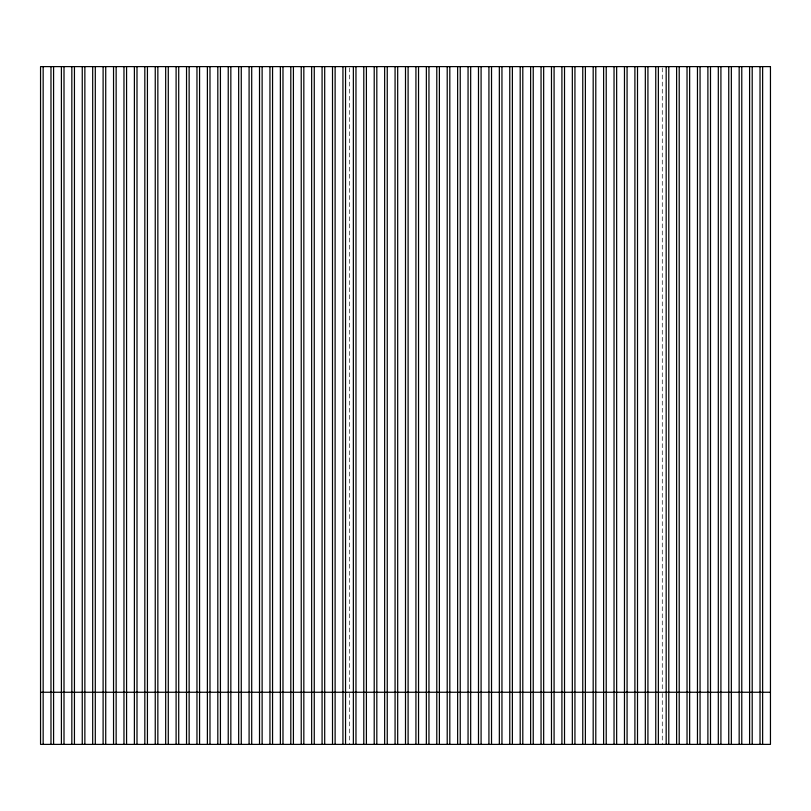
<?xml version="1.0" encoding="UTF-8"?>
<svg xmlns="http://www.w3.org/2000/svg" width="811" height="811" viewBox="0 0 811 811"><rect width="100%" height="100%" fill="white"/><g stroke="black" fill="none" stroke-linecap="round" stroke-linejoin="round"><path stroke-width="0.61" stroke-dasharray="4.05 3.04" d="M662.273 67.881L662.273 690.982M662.273 693.486L662.273 744.386M349.45 67.881L349.45 690.982M349.45 693.486L349.45 744.386"/><path stroke-width="1.22" d="M40.55 692.249L71.834 692.249M72.199 692.249L94.988 692.249M95.292 692.249L178.542 692.249M178.714 692.249L207.383 692.249M207.667 692.249L290.804 692.249M291.22 692.249L314.009 692.249M314.262 692.249L342.941 692.249M343.124 692.249L407.71 692.249M408.105 692.249L426.353 692.249M426.708 692.249L459.634 692.249M460.242 692.249L491.294 692.249M491.527 692.249L509.774 692.249M510.291 692.249L543.218 692.249M543.664 692.249L561.911 692.249M562.216 692.249L626.812 692.249M627.075 692.249L655.754 692.249M655.937 692.249L678.625 692.249M679.212 692.249L728.744 692.249M728.937 692.249L751.584 692.249M752.202 692.249L770.45 692.249M762.634 66.614L762.634 744.386M760.019 66.614L760.019 744.386M752.202 66.614L752.202 744.386M749.597 66.614L749.597 744.386M741.771 66.614L741.771 744.386M739.166 66.614L739.166 744.386M731.35 66.614L731.35 744.386M728.744 66.614L728.744 744.386M720.918 66.614L720.918 744.386M718.313 66.614L718.313 744.386M710.497 66.614L710.497 744.386M707.891 66.614L707.891 744.386M700.065 66.614L700.065 744.386M697.46 66.614L697.46 744.386M689.644 66.614L689.644 744.386M687.029 66.614L687.029 744.386M679.212 66.614L679.212 744.386M676.607 66.614L676.607 744.386M668.781 66.614L668.781 744.386M666.176 66.614L666.176 744.386M658.36 66.614L658.36 744.386M655.754 66.614L655.754 744.386M647.928 66.614L647.928 744.386M645.323 66.614L645.323 744.386M637.507 66.614L637.507 744.386M634.901 66.614L634.901 744.386M627.075 66.614L627.075 744.386M624.47 66.614L624.47 744.386M616.654 66.614L616.654 744.386M614.039 66.614L614.039 744.386M606.222 66.614L606.222 744.386M603.617 66.614L603.617 744.386M595.791 66.614L595.791 744.386M593.186 66.614L593.186 744.386M585.37 66.614L585.37 744.386M582.764 66.614L582.764 744.386M574.938 66.614L574.938 744.386M572.333 66.614L572.333 744.386M564.517 66.614L564.517 744.386M561.911 66.614L561.911 744.386M554.085 66.614L554.085 744.386M551.48 66.614L551.48 744.386M543.664 66.614L543.664 744.386M541.049 66.614L541.049 744.386M533.232 66.614L533.232 744.386M530.627 66.614L530.627 744.386M522.801 66.614L522.801 744.386M520.196 66.614L520.196 744.386M512.38 66.614L512.38 744.386M509.774 66.614L509.774 744.386M501.948 66.614L501.948 744.386M499.343 66.614L499.343 744.386M491.527 66.614L491.527 744.386M488.921 66.614L488.921 744.386M481.095 66.614L481.095 744.386M478.49 66.614L478.49 744.386M470.674 66.614L470.674 744.386M468.059 66.614L468.059 744.386M460.242 66.614L460.242 744.386M457.637 66.614L457.637 744.386M449.811 66.614L449.811 744.386M447.206 66.614L447.206 744.386M439.39 66.614L439.39 744.386M436.784 66.614L436.784 744.386M428.958 66.614L428.958 744.386M426.353 66.614L426.353 744.386M418.537 66.614L418.537 744.386M415.931 66.614L415.931 744.386M408.105 66.614L408.105 744.386M405.5 66.614L405.5 744.386M397.684 66.614L397.684 744.386M395.069 66.614L395.069 744.386M387.252 66.614L387.252 744.386M384.647 66.614L384.647 744.386M376.821 66.614L376.821 744.386M374.216 66.614L374.216 744.386M366.4 66.614L366.4 744.386M363.794 66.614L363.794 744.386M355.968 66.614L355.968 744.386M353.363 66.614L353.363 744.386M345.547 66.614L345.547 744.386M342.941 66.614L342.941 744.386M335.115 66.614L335.115 744.386M332.51 66.614L332.51 744.386M324.694 66.614L324.694 744.386M322.079 66.614L322.079 744.386M314.262 66.614L314.262 744.386M311.657 66.614L311.657 744.386M303.831 66.614L303.831 744.386M301.226 66.614L301.226 744.386M293.41 66.614L293.41 744.386M290.804 66.614L290.804 744.386M282.978 66.614L282.978 744.386M280.373 66.614L280.373 744.386M272.557 66.614L272.557 744.386M269.951 66.614L269.951 744.386M262.125 66.614L262.125 744.386M259.52 66.614L259.52 744.386M251.704 66.614L251.704 744.386M249.089 66.614L249.089 744.386M241.272 66.614L241.272 744.386M238.667 66.614L238.667 744.386M230.841 66.614L230.841 744.386M228.236 66.614L228.236 744.386M220.42 66.614L220.42 744.386M217.814 66.614L217.814 744.386M209.988 66.614L209.988 744.386M207.383 66.614L207.383 744.386M199.567 66.614L199.567 744.386M196.961 66.614L196.961 744.386M189.135 66.614L189.135 744.386M186.53 66.614L186.53 744.386M178.714 66.614L178.714 744.386M176.099 66.614L176.099 744.386M168.282 66.614L168.282 744.386M165.677 66.614L165.677 744.386M157.851 66.614L157.851 744.386M155.246 66.614L155.246 744.386M147.43 66.614L147.43 744.386M144.824 66.614L144.824 744.386M136.998 66.614L136.998 744.386M134.393 66.614L134.393 744.386M126.577 66.614L126.577 744.386M123.971 66.614L123.971 744.386M116.145 66.614L116.145 744.386M113.54 66.614L113.54 744.386M105.724 66.614L105.724 744.386M103.109 66.614L103.109 744.386M95.292 66.614L95.292 744.386M92.687 66.614L92.687 744.386M84.861 66.614L84.861 744.386M82.256 66.614L82.256 744.386M74.44 66.614L74.44 744.386M71.834 66.614L71.834 744.386M64.008 66.614L64.008 744.386M61.403 66.614L61.403 744.386M53.587 66.614L53.587 744.386M50.981 66.614L50.981 744.386M43.155 66.614L43.155 744.386M770.45 66.614L40.55 66.614L40.55 744.386L770.45 744.386L770.45 66.614"/></g></svg>
